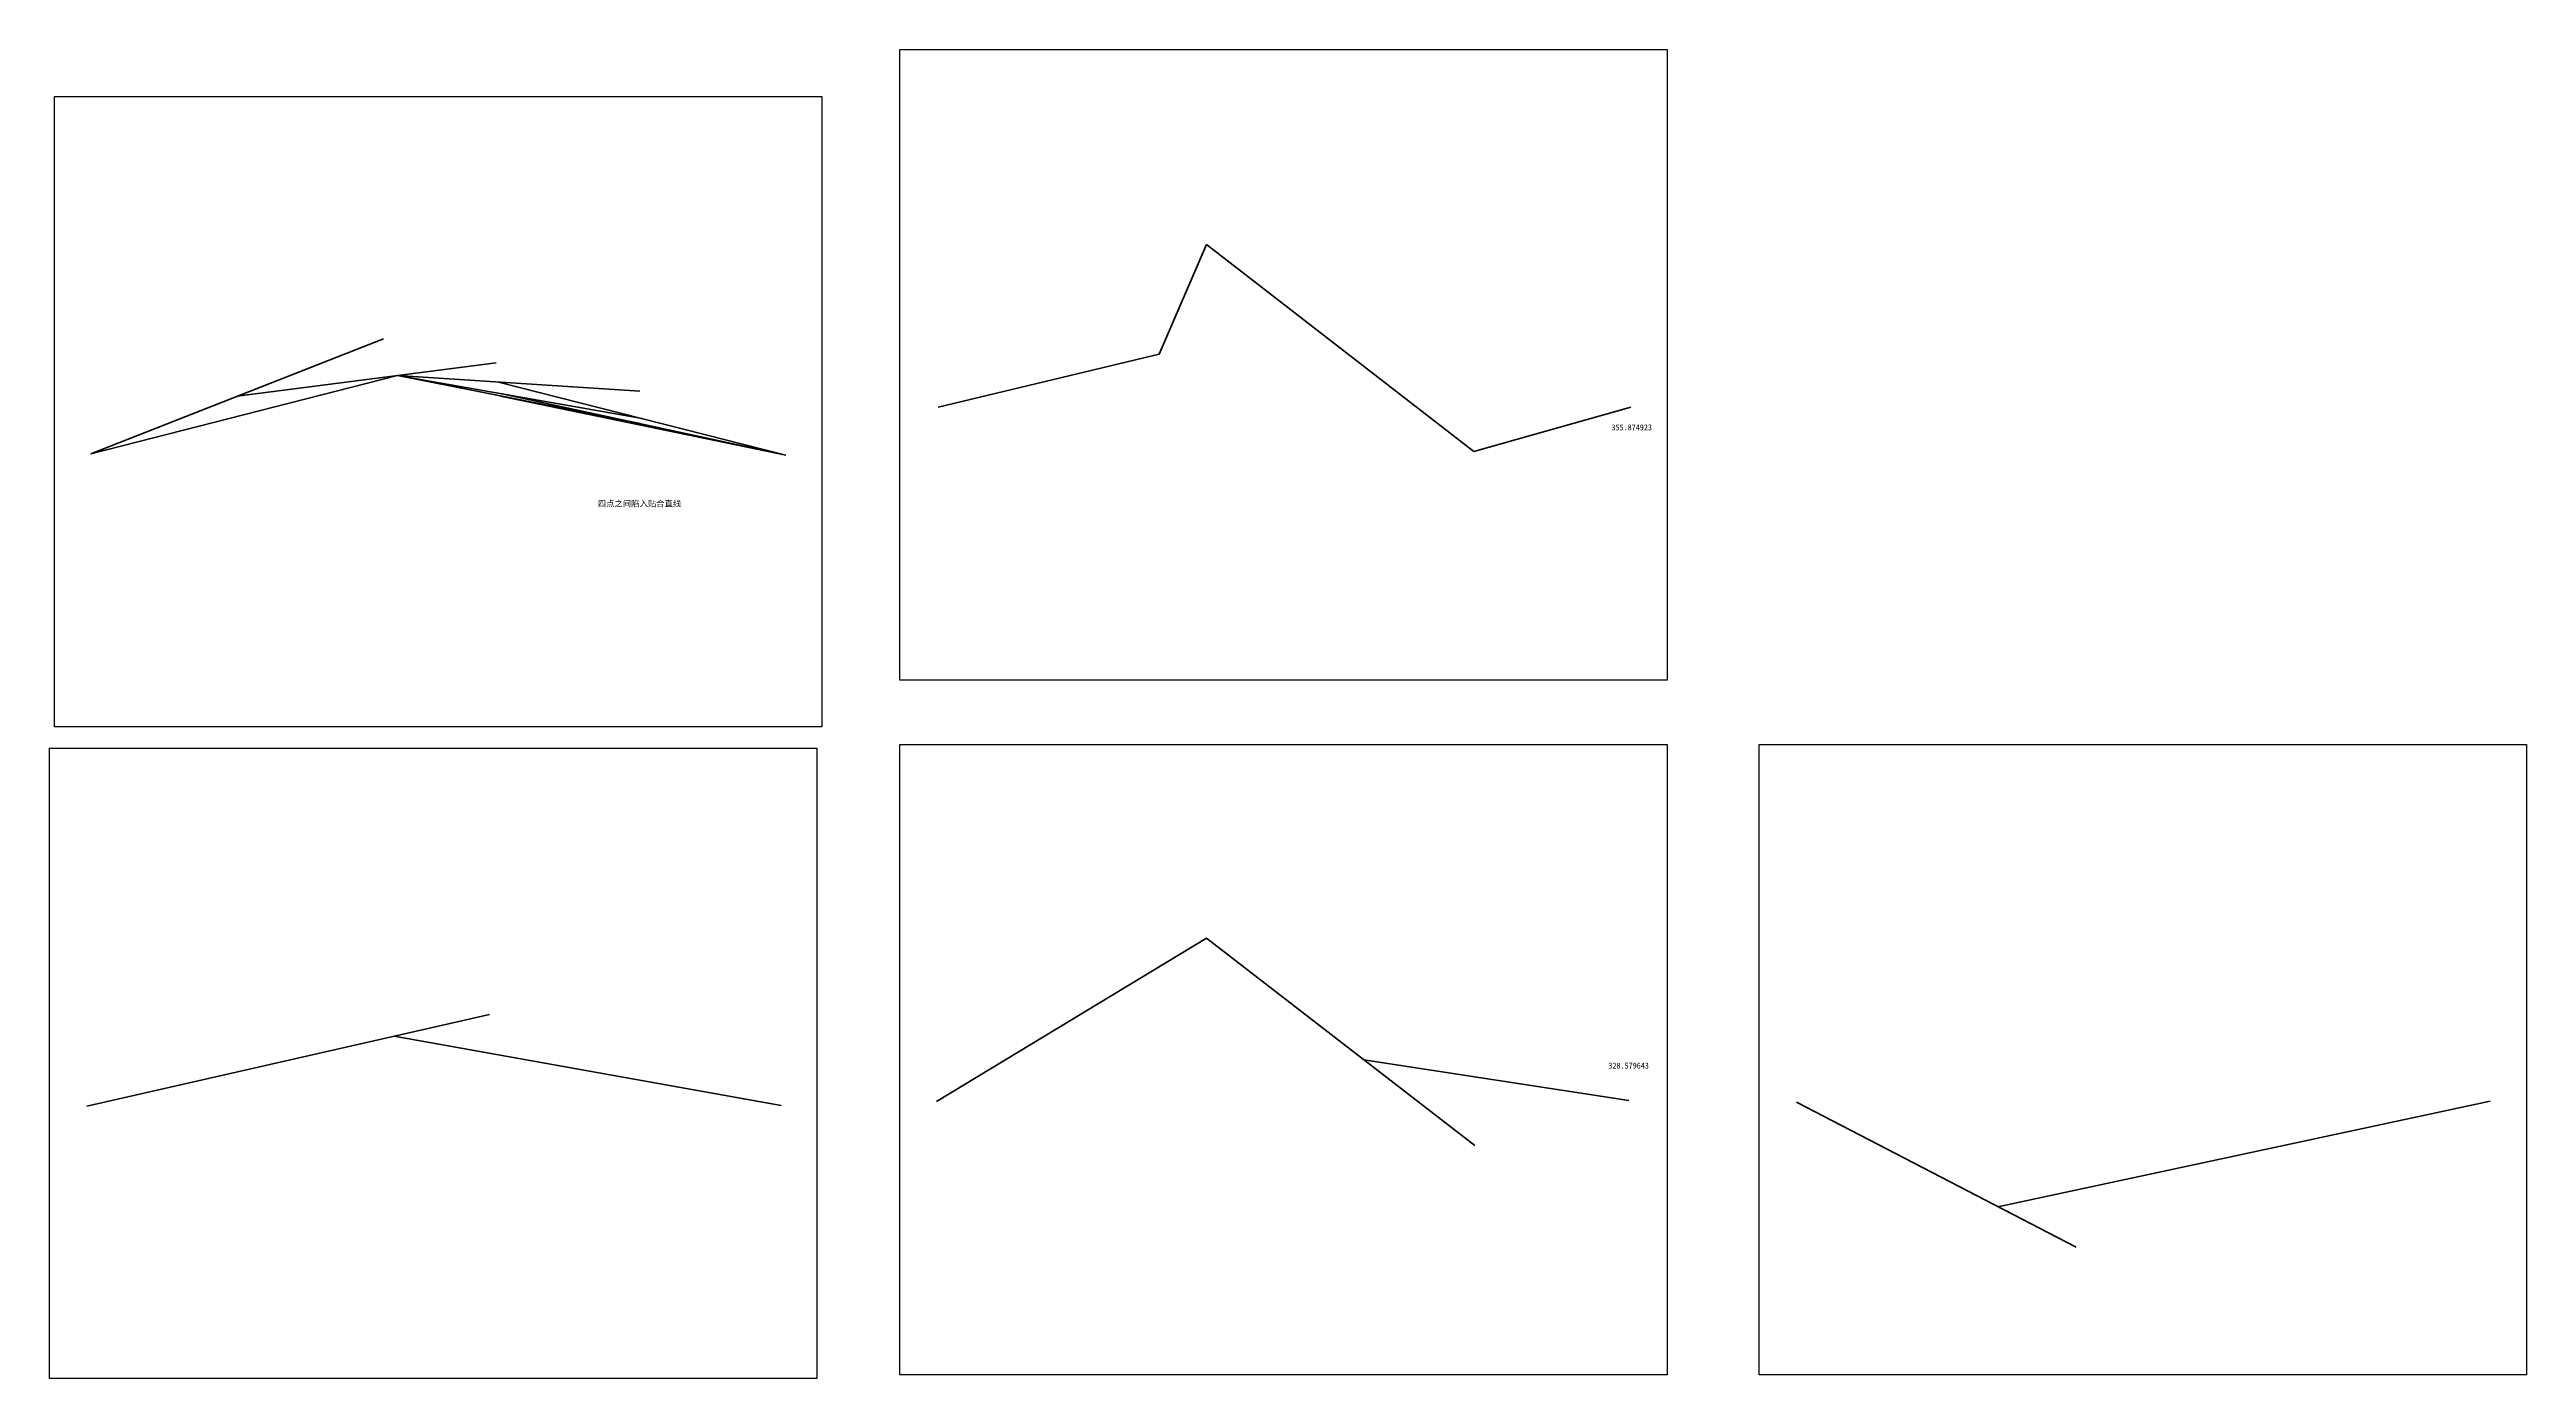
# Model space of a CAD drawing. Header units: millimetres. Extents: x 1664 to 2704, y 981 to 1539.
import ezdxf

# ---------------------------------------------------------------- set-up
doc = ezdxf.new("R2010")
doc.units = ezdxf.units.MM
doc.styles.get("Standard").update_dxf_attribs({"font": ''})
doc.styles.get('Standard').set_extended_font_data('SimSun')
picture_1 = doc.add_image_def('image1.png', size_in_pixel=(1217, 1000))
picture_2 = doc.add_image_def('image2.png', size_in_pixel=(1217, 1000))
picture_3 = doc.add_image_def('image3.png', size_in_pixel=(1217, 1000))

msp = doc.modelspace()

# ---------------------------------------------------------------- linework, layer by layer
at = {"color": 1, "lineweight": 53}
for p, q in [((2130.1, 1411.2), (2150, 1457.2)), ((2150, 1457.2), (2262.1, 1370.3)), ((1681.7, 1369.4), (1804.6, 1417.6)), ((1743.1, 1393.5), (1851.8, 1407.5)), ((2037.4, 1388.9), (2130.1, 1411.2)), ((1681.7, 1369.4), (1810.5, 1402.2)), ((1810.5, 1402.2), (1912.1, 1395.6)), ((1810.5, 1402.2), (1913.1, 1384.1)), ((1810.5, 1402.2), (1912.3, 1382)), ((1852.8, 1399.4), (1973.4, 1368.8)), ((1853.6, 1393.6), (1973.4, 1368.8)), ((1853.7, 1394.6), (1973.4, 1368.8)), ((2262.1, 1370.3), (2328.1, 1388.9)), ((2036.6, 1097.5), (2149.9, 1166.1)), ((2149.9, 1166.1), (2262.5, 1079)), ((1680, 1095.6), (1849, 1134)), ((1809, 1124.9), (1971.5, 1095.8)), ((2216, 1115), (2327.2, 1097.9)), ((2397.5, 1097.2), (2514.9, 1036.3)), ((2482, 1053.3), (2688.7, 1097.6))]:
    msp.add_line(p, q, dxfattribs=at)

# ---------------------------------------------------------------- texts
at = {"color": 1, "lineweight": 53, "char_height": 2.5, "width": 18.215, "attachment_point": 1}
for s, insert in [('355.874923', (2319.9, 1381.7)), ('328.579643', (2318.6, 1113.8))]:
    msp.add_mtext(s, dxfattribs=dict(at, insert=insert))
at = {"color": 1, "lineweight": 53, "insert": (1894.5, 1349.7), "char_height": 2.5, "attachment_point": 1}
msp.add_mtext_dynamic_manual_height_columns('四点之间陷入贴合直线', width=42.045, gutter_width=12.5, heights=[0], dxfattribs=at)

# ---------------------------------------------------------------- pictures from other files: only their frames are drawn
image = msp.add_image(picture_2, insert=(2021.3, 1274.4), size_in_units=(322, 264.6))
image.dxf.flags = 7
image = msp.add_image(picture_1, insert=(1666.5, 1254.7), size_in_units=(322, 264.6))
image.dxf.flags = 7
image = msp.add_image(picture_2, insert=(2021.3, 982.8), size_in_units=(322, 264.6))
image.dxf.flags = 7
image = msp.add_image(picture_3, insert=(2381.9, 982.8), size_in_units=(322, 264.6))
image.dxf.flags = 7
image = msp.add_image(picture_1, insert=(1664.4, 981.2), size_in_units=(322, 264.6))
image.dxf.flags = 7

doc.saveas('drawing.dxf')
